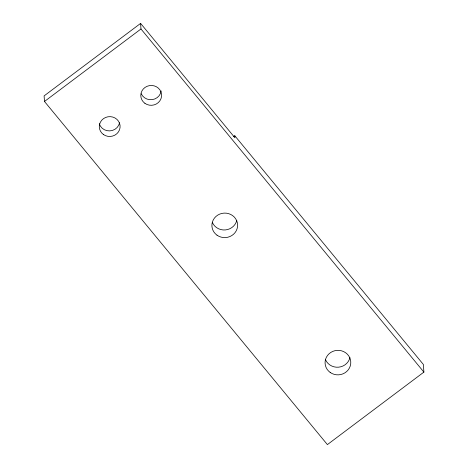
<?xml version="1.0" encoding="UTF-8"?>
<svg xmlns="http://www.w3.org/2000/svg" width="468" height="468" viewBox="0 0 468 468"><rect width="100%" height="100%" fill="white"/><g stroke="black" fill="none" stroke-linecap="round" stroke-linejoin="round"><path stroke-width="0.7" d="M234.772 135.732L234.907 137.779L140.605 23.4L44.109 95.893L44.478 101.468L327.395 444.6L423.891 372.107L423.388 364.49L234.772 135.732L233.608 136.609M44.478 101.468L140.973 28.975L140.605 23.4M140.973 28.975L423.891 372.107M119.562 122.768A10.413 9.922 -3.8 0 1 109.769 130.894A10.413 9.922 -3.8 0 1 99.298 123.698M236.779 220.405A12.864 12.256 -3.8 0 1 225.377 229.934A12.864 12.256 -3.8 0 1 212.413 222.598M349.947 357.657A12.864 12.256 -3.8 0 1 338.545 367.187A12.864 12.256 -3.8 0 1 325.582 359.851M161.156 90.956A10.413 9.922 -3.8 0 1 152.275 99.626A10.413 9.922 -3.8 0 1 141.242 93.752M103.44 134.521A10.413 9.922 -3.8 0 0 120.036 127.7A10.413 9.922 -3.8 0 0 105.628 117.45A10.413 9.922 -3.8 0 0 103.44 134.521M144.934 103.352A10.413 9.922 -3.8 0 0 161.53 96.531A10.413 9.922 -3.8 0 0 147.122 86.282A10.413 9.922 -3.8 0 0 144.934 103.352M330.186 372.44A12.864 12.256 -3.8 0 0 350.69 364.016A12.864 12.256 -3.8 0 0 332.894 351.351A12.864 12.256 -3.8 0 0 330.186 372.44M217.017 235.188A12.864 12.256 -3.8 0 0 237.522 226.764A12.864 12.256 -3.8 0 0 219.726 214.098A12.864 12.256 -3.8 0 0 217.017 235.188"/></g></svg>
